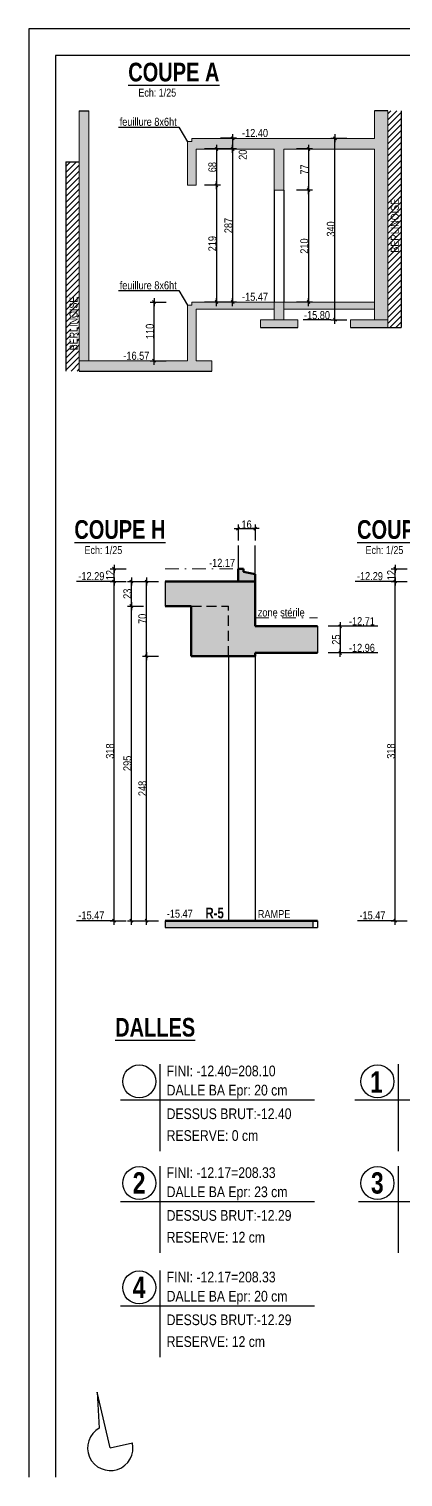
# Model space of a CAD drawing. Header units: millimetres. Extents: x 0 to 23921, y -3644 to 563.
# Drawn here: x 12821 to 13523, y -2159 to 556 of the extents above; entities that cross this region are included whole.
import ezdxf
from ezdxf.enums import TextEntityAlignment as Align

# ---------------------------------------------------------------- set-up
doc = ezdxf.new("R2010")
doc.units = ezdxf.units.MM
doc.linetypes.add('CACHEX2', pattern=[19.05, 12.7, -6.35])
doc.linetypes.add('TIRETPTX2', pattern=[50.8, 25.4, -12.7, 0, -12.7])
for name, color, linetype in [('01-Cad  2', 1, 'Continuous'), ('01_cote_gen', 4, 'Continuous'), ('01_linteaux', 2, 'Continuous'), ('01_poch_BN', 9, 'Continuous'), ('01_poch_murs', 253, 'Continuous'), ('01_texte', 230, 'Continuous'), ('AA_COTES', 2, 'Continuous')]:
    doc.layers.add(name, color=color, linetype=linetype)
doc.layers.add('01_murs_coup', color=5, linetype='Continuous', lineweight=60)
doc.layers.add('01_tram_axes', color=2, linetype='TIRETPTX2', lineweight=9)
doc.styles.add('ARIAL NA', font='ARIALN.TTF')
doc.styles.add('impact', font='impact.ttf')
doc.styles.add('MATTE_TXT', font='arial.ttf')
doc.styles.add('STYLE2', font='ARIALN.TTF')
doc.dimstyles.new('JB25', dxfattribs={"dimscale": 0.1, "dimtxt": 150, "dimasz": 15, "dimexe": 0.1, "dimexo": 0.1, "dimgap": 0.09, "dimtad": 1, "dimdec": 1, "dimlfac": 0.5, "dimdsep": 46, "dimtxsty": 'STYLE2', "dimblk1": 'BOND_G', "dimblk2": 'BOND_D', "dimsah": 1, "dimcen": 1.5, "dimdle": 0.01, "dimse1": 1, "dimse2": 1, "dimclrd": 4, "dimclre": 2, "dimclrt": 6, "dimazin": 2, "dimtfac": 2.333333, "dimtdec": 1, "dimtix": 1, "dimtmove": 2, "dimatfit": 3, "dimldrblk": 'BOND_G', "dimfxl": 1, "dimtolj": 1, "dimtzin": 0, "dimarcsym": 0})
doc.dimstyles.new('JB50', dxfattribs={"dimscale": 0.1, "dimtxt": 150, "dimasz": 15, "dimexe": 0.1, "dimexo": 0.1, "dimgap": 0.09, "dimtad": 1, "dimdec": 1, "dimdsep": 46, "dimtxsty": 'STYLE2', "dimblk1": 'BOND_G', "dimblk2": 'BOND_D', "dimsah": 1, "dimcen": 1.5, "dimdle": 0.01, "dimse1": 1, "dimse2": 1, "dimclrd": 4, "dimclre": 2, "dimclrt": 6, "dimazin": 2, "dimtfac": 2.333333, "dimtdec": 1, "dimtix": 1, "dimtmove": 2, "dimatfit": 3, "dimldrblk": 'BOND_G', "dimfxl": 1, "dimtolj": 1, "dimtzin": 0, "dimarcsym": 0})
pattern_1 = [(45, (-922.745, -2929.235), (-5.61266, 5.61266), [])]

# ---------------------------------------------------------------- blocks, each defined once
blk = doc.blocks.new('BOND_G')
at = {"layer": 'AA_COTES', "color": 0}
for p, q in [((5, 0), (-5, 0)), ((1.8, 1.8), (-1.8, -1.8)), ((0, -5), (0, 15))]:
    blk.add_line(p, q, dxfattribs=at)
blk = doc.blocks.new('BOND_D')
at = {"layer": 'AA_COTES', "color": 0}
for p, q in [((5, 0), (-5, 0)), ((-1.8, -1.8), (1.8, 1.8)), ((0, 5), (0, -15))]:
    blk.add_line(p, q, dxfattribs=at)
blk = doc.blocks.new('*D2535')
at = {"layer": '01_cote_gen', "color": 4, "lineweight": -2, "transparency": 16777216}
blk.add_line((13055.4, -64.4), (13055.4, 42.6), dxfattribs=at)
at = {"layer": 'Defpoints', "color": 0, "transparency": 16777216}
for p in [(13055.4, 44.1), (13170.8, 44.1), (13118.2, -65.9)]:
    blk.add_point(p, dxfattribs=at)
at = {"layer": '01_cote_gen', "color": 4, "lineweight": -2, "transparency": 16777216, "xscale": 1.5, "yscale": 1.5, "zscale": 1.5}
for name, p, rotation in [('BOND_D', (13055.4, 44.1), 90), ('BOND_G', (13055.4, -65.9), 270)]:
    blk.add_blockref(name, p, dxfattribs=dict(at, rotation=rotation))
at = {"layer": '01_cote_gen', "color": 6, "transparency": 16777216, "insert": (13047.7, -10.9), "char_height": 15, "attachment_point": 5, "rotation": 90, "style": 'STYLE2'}
blk.add_mtext('\\A1;110', dxfattribs=at)
blk = doc.blocks.new('*D2536')
at = {"layer": '01_cote_gen', "color": 4, "lineweight": -2, "transparency": 16777216}
blk.add_line((13202.8, 329.6), (13202.8, 45.6), dxfattribs=at)
at = {"layer": 'Defpoints', "color": 0, "transparency": 16777216}
for p in [(13167.4, 331.1), (13167.4, 44.1), (13202.8, 44.1)]:
    blk.add_point(p, dxfattribs=at)
at = {"layer": '01_cote_gen', "color": 4, "lineweight": -2, "transparency": 16777216, "xscale": 1.5, "yscale": 1.5, "zscale": 1.5}
for name, p, rotation in [('BOND_G', (13202.8, 331.1), 90), ('BOND_D', (13202.8, 44.1), 270)]:
    blk.add_blockref(name, p, dxfattribs=dict(at, rotation=rotation))
at = {"layer": '01_cote_gen', "color": 6, "transparency": 16777216, "insert": (13195.1, 187.6), "char_height": 15, "attachment_point": 5, "rotation": 90, "style": 'STYLE2'}
blk.add_mtext('\\A1;287', dxfattribs=at)
blk = doc.blocks.new('*D2537')
at = {"layer": '01_cote_gen', "color": 4, "lineweight": -2, "transparency": 16777216}
blk.add_line((13172.7, 329.6), (13172.7, 264.6), dxfattribs=at)
at = {"layer": 'Defpoints', "color": 0, "transparency": 16777216}
for p in [(13159.7, 331.1), (13134.2, 263.1), (13172.7, 263.1)]:
    blk.add_point(p, dxfattribs=at)
at = {"layer": '01_cote_gen', "color": 4, "lineweight": -2, "transparency": 16777216, "xscale": 1.5, "yscale": 1.5, "zscale": 1.5}
for name, p, rotation in [('BOND_G', (13172.7, 331.1), 90), ('BOND_D', (13172.7, 263.1), 270)]:
    blk.add_blockref(name, p, dxfattribs=dict(at, rotation=rotation))
at = {"layer": '01_cote_gen', "color": 6, "transparency": 16777216, "insert": (13165, 297.1), "char_height": 15, "attachment_point": 5, "rotation": 90, "style": 'STYLE2'}
blk.add_mtext('\\A1;68', dxfattribs=at)
blk = doc.blocks.new('*D2538')
at = {"layer": '01_cote_gen', "color": 4, "lineweight": -2, "transparency": 16777216}
blk.add_line((13172.7, 261.6), (13172.7, 45.6), dxfattribs=at)
at = {"layer": 'Defpoints', "color": 0, "transparency": 16777216}
for p in [(13156.2, 263.1), (13156.2, 44.1), (13172.7, 44.1)]:
    blk.add_point(p, dxfattribs=at)
at = {"layer": '01_cote_gen', "color": 4, "lineweight": -2, "transparency": 16777216, "xscale": 1.5, "yscale": 1.5, "zscale": 1.5}
for name, p, rotation in [('BOND_G', (13172.7, 263.1), 90), ('BOND_D', (13172.7, 44.1), 270)]:
    blk.add_blockref(name, p, dxfattribs=dict(at, rotation=rotation))
at = {"layer": '01_cote_gen', "color": 6, "transparency": 16777216, "insert": (13165, 153.6), "char_height": 15, "attachment_point": 5, "rotation": 90, "style": 'STYLE2'}
blk.add_mtext('\\A1;219', dxfattribs=at)
blk = doc.blocks.new('*D2539')
at = {"layer": '01_cote_gen', "color": 4, "lineweight": -2, "transparency": 16777216}
blk.add_line((13202.8, 349.6), (13202.8, 332.6), dxfattribs=at)
at = {"layer": 'Defpoints', "color": 0, "transparency": 16777216}
for p in [(13195.3, 331.1), (13198.7, 351.1), (13202.8, 331.1)]:
    blk.add_point(p, dxfattribs=at)
at = {"layer": '01_cote_gen', "color": 4, "lineweight": -2, "transparency": 16777216, "xscale": 1.5, "yscale": 1.5, "zscale": 1.5}
for name, p, rotation in [('BOND_G', (13202.8, 351.1), 90), ('BOND_D', (13202.8, 331.1), 270)]:
    blk.add_blockref(name, p, dxfattribs=dict(at, rotation=rotation))
at = {"layer": '01_cote_gen', "color": 6, "transparency": 16777216, "insert": (13222, 320.4), "char_height": 15, "attachment_point": 5, "rotation": 90, "style": 'STYLE2'}
blk.add_mtext('\\A1;20', dxfattribs=at)
blk = doc.blocks.new('*D2540')
at = {"layer": '01_cote_gen', "color": 4, "lineweight": -2, "transparency": 16777216}
blk.add_line((13345.2, 329.6), (13345.2, 255.6), dxfattribs=at)
at = {"layer": 'Defpoints', "color": 0, "transparency": 16777216}
for p in [(13315.9, 331.1), (13299.2, 254.1), (13345.2, 254.1)]:
    blk.add_point(p, dxfattribs=at)
at = {"layer": '01_cote_gen', "color": 4, "lineweight": -2, "transparency": 16777216, "xscale": 1.5, "yscale": 1.5, "zscale": 1.5}
for name, p, rotation in [('BOND_G', (13345.2, 331.1), 90), ('BOND_D', (13345.2, 254.1), 270)]:
    blk.add_blockref(name, p, dxfattribs=dict(at, rotation=rotation))
at = {"layer": '01_cote_gen', "color": 6, "transparency": 16777216, "insert": (13337.7, 292.6), "char_height": 15, "attachment_point": 5, "rotation": 90, "style": 'STYLE2'}
blk.add_mtext('\\A1;77', dxfattribs=at)
blk = doc.blocks.new('*D2541')
at = {"layer": '01_cote_gen', "color": 4, "lineweight": -2, "transparency": 16777216}
blk.add_line((13345.2, 252.6), (13345.2, 45.6), dxfattribs=at)
at = {"layer": 'Defpoints', "color": 0, "transparency": 16777216}
for p in [(13337.7, 254.1), (13337.7, 44.1), (13345.2, 44.1)]:
    blk.add_point(p, dxfattribs=at)
at = {"layer": '01_cote_gen', "color": 4, "lineweight": -2, "transparency": 16777216, "xscale": 1.5, "yscale": 1.5, "zscale": 1.5}
for name, p, rotation in [('BOND_G', (13345.2, 254.1), 90), ('BOND_D', (13345.2, 44.1), 270)]:
    blk.add_blockref(name, p, dxfattribs=dict(at, rotation=rotation))
at = {"layer": '01_cote_gen', "color": 6, "transparency": 16777216, "insert": (13337.5, 149.1), "char_height": 15, "attachment_point": 5, "rotation": 90, "style": 'STYLE2'}
blk.add_mtext('\\A1;210', dxfattribs=at)
blk = doc.blocks.new('*D2542')
at = {"layer": '01_cote_gen', "color": 4, "lineweight": -2, "transparency": 16777216}
blk.add_line((13394.9, 12.6), (13394.9, 349.6), dxfattribs=at)
at = {"layer": 'Defpoints', "color": 0, "transparency": 16777216}
for p in [(13394.9, 351.1), (13469.2, 351.1), (13442.6, 11.1)]:
    blk.add_point(p, dxfattribs=at)
at = {"layer": '01_cote_gen', "color": 4, "lineweight": -2, "transparency": 16777216, "xscale": 1.5, "yscale": 1.5, "zscale": 1.5}
for name, p, rotation in [('BOND_D', (13394.9, 351.1), 90), ('BOND_G', (13394.9, 11.1), 270)]:
    blk.add_blockref(name, p, dxfattribs=dict(at, rotation=rotation))
at = {"layer": '01_cote_gen', "color": 6, "transparency": 16777216, "insert": (13387.3, 181.1), "char_height": 15, "attachment_point": 5, "rotation": 90, "style": 'STYLE2'}
blk.add_mtext('\\A1;340', dxfattribs=at)
blk = doc.blocks.new('*D2574')
at = {"layer": '01_cote_gen', "color": 4, "lineweight": -2, "transparency": 16777216}
blk.add_line((13013, -1114.3), (13013, -527.3), dxfattribs=at)
at = {"layer": 'Defpoints', "color": 0, "transparency": 16777216}
for p in [(13013, -525.8), (13035.5, -525.8), (13035.5, -1115.8)]:
    blk.add_point(p, dxfattribs=at)
at = {"layer": '01_cote_gen', "color": 4, "lineweight": -2, "transparency": 16777216, "xscale": 1.5, "yscale": 1.5, "zscale": 1.5}
for name, p, rotation in [('BOND_D', (13013, -525.8), 90), ('BOND_G', (13013, -1115.8), 270)]:
    blk.add_blockref(name, p, dxfattribs=dict(at, rotation=rotation))
at = {"layer": '01_cote_gen', "color": 6, "transparency": 16777216, "insert": (13005.4, -820.8), "char_height": 15, "attachment_point": 5, "rotation": 90, "style": 'STYLE2'}
blk.add_mtext('\\A1;295', dxfattribs=at)
blk = doc.blocks.new('*D2571')
at = {"layer": '01_cote_gen', "color": 4, "lineweight": -2, "transparency": 16777216}
blk.add_line((13013, -524.3), (13013, -481.3), dxfattribs=at)
at = {"layer": 'Defpoints', "color": 0, "transparency": 16777216}
for p in [(13013, -479.8), (13063.9, -479.8), (13041.4, -525.8)]:
    blk.add_point(p, dxfattribs=at)
at = {"layer": '01_cote_gen', "color": 4, "lineweight": -2, "transparency": 16777216, "xscale": 1.5, "yscale": 1.5, "zscale": 1.5}
for name, p, rotation in [('BOND_D', (13013, -479.8), 90), ('BOND_G', (13013, -525.8), 270)]:
    blk.add_blockref(name, p, dxfattribs=dict(at, rotation=rotation))
at = {"layer": '01_cote_gen', "color": 6, "transparency": 16777216, "insert": (13005.4, -502.8), "char_height": 15, "attachment_point": 5, "rotation": 90, "style": 'STYLE2'}
blk.add_mtext('\\A1;23', dxfattribs=at)
blk = doc.blocks.new('*D2575')
at = {"layer": '01_cote_gen', "color": 4, "lineweight": -2, "transparency": 16777216}
blk.add_line((13214.6, -380.7), (13243.6, -380.7), dxfattribs=at)
at = {"layer": 'Defpoints', "color": 0, "transparency": 16777216}
for p in [(13245.1, -380.7), (13213.1, -412.2), (13245.1, -412.2)]:
    blk.add_point(p, dxfattribs=at)
at = {"layer": '01_cote_gen', "color": 4, "lineweight": -2, "transparency": 16777216, "xscale": 1.5, "yscale": 1.5, "zscale": 1.5, "rotation": 180}
blk.add_blockref('BOND_G', (13213.1, -380.7), dxfattribs=at)
at = {"layer": '01_cote_gen', "color": 4, "lineweight": -2, "transparency": 16777216, "xscale": 1.5, "yscale": 1.5, "zscale": 1.5}
blk.add_blockref('BOND_D', (13245.1, -380.7), dxfattribs=at)
at = {"layer": '01_cote_gen', "color": 6, "transparency": 16777216, "insert": (13229.1, -373), "char_height": 15, "attachment_point": 5, "style": 'STYLE2'}
blk.add_mtext('\\A1;16', dxfattribs=at)
blk = doc.blocks.new('*D2572')
at = {"layer": '01_cote_gen', "color": 4, "lineweight": -2, "transparency": 16777216}
blk.add_line((12980.5, -1114.3), (12980.5, -481.3), dxfattribs=at)
at = {"layer": 'Defpoints', "color": 0, "transparency": 16777216}
for p in [(12980.5, -479.8), (13035.5, -479.8), (13035.5, -1115.8)]:
    blk.add_point(p, dxfattribs=at)
at = {"layer": '01_cote_gen', "color": 4, "lineweight": -2, "transparency": 16777216, "xscale": 1.5, "yscale": 1.5, "zscale": 1.5}
for name, p, rotation in [('BOND_D', (12980.5, -479.8), 90), ('BOND_G', (12980.5, -1115.8), 270)]:
    blk.add_blockref(name, p, dxfattribs=dict(at, rotation=rotation))
at = {"layer": '01_cote_gen', "color": 6, "transparency": 16777216, "insert": (12972.8, -797.8), "char_height": 15, "attachment_point": 5, "rotation": 90, "style": 'STYLE2'}
blk.add_mtext('\\A1;318', dxfattribs=at)
blk = doc.blocks.new('*D2573')
at = {"layer": '01_cote_gen', "color": 4, "lineweight": -2, "transparency": 16777216}
blk.add_line((13404.8, -565.3), (13404.8, -612.3), dxfattribs=at)
at = {"layer": 'Defpoints', "color": 0, "transparency": 16777216}
for p in [(13341.6, -563.8), (13341.6, -613.8), (13404.8, -613.8)]:
    blk.add_point(p, dxfattribs=at)
at = {"layer": '01_cote_gen', "color": 4, "lineweight": -2, "transparency": 16777216, "xscale": 1.5, "yscale": 1.5, "zscale": 1.5}
for name, p, rotation in [('BOND_G', (13404.8, -563.8), 90), ('BOND_D', (13404.8, -613.8), 270)]:
    blk.add_blockref(name, p, dxfattribs=dict(at, rotation=rotation))
at = {"layer": '01_cote_gen', "color": 6, "transparency": 16777216, "insert": (13397.2, -588.8), "char_height": 15, "attachment_point": 5, "rotation": 90, "style": 'STYLE2'}
blk.add_mtext('\\A1;25', dxfattribs=at)
blk = doc.blocks.new('*D2576')
at = {"layer": '01_cote_gen', "color": 4, "lineweight": -2, "transparency": 16777216}
blk.add_line((12980.5, -478.3), (12980.5, -457.3), dxfattribs=at)
at = {"layer": 'Defpoints', "color": 0, "transparency": 16777216}
for p in [(12980.5, -455.8), (13045.3, -455.8), (13045.3, -479.8)]:
    blk.add_point(p, dxfattribs=at)
at = {"layer": '01_cote_gen', "color": 4, "lineweight": -2, "transparency": 16777216, "xscale": 1.5, "yscale": 1.5, "zscale": 1.5}
for name, p, rotation in [('BOND_D', (12980.5, -455.8), 90), ('BOND_G', (12980.5, -479.8), 270)]:
    blk.add_blockref(name, p, dxfattribs=dict(at, rotation=rotation))
at = {"layer": '01_cote_gen', "color": 6, "transparency": 16777216, "insert": (12973, -467.8), "char_height": 15, "attachment_point": 5, "rotation": 90, "style": 'STYLE2'}
blk.add_mtext('\\A1;12', dxfattribs=at)
blk = doc.blocks.new('*D2578')
at = {"layer": '01_cote_gen', "color": 4, "lineweight": -2, "transparency": 16777216}
blk.add_line((13507.9, -1114.3), (13507.9, -481.3), dxfattribs=at)
at = {"layer": 'Defpoints', "color": 0, "transparency": 16777216}
for p in [(13507.9, -479.8), (13562.9, -479.8), (13562.9, -1115.8)]:
    blk.add_point(p, dxfattribs=at)
at = {"layer": '01_cote_gen', "color": 4, "lineweight": -2, "transparency": 16777216, "xscale": 1.5, "yscale": 1.5, "zscale": 1.5}
for name, p, rotation in [('BOND_D', (13507.9, -479.8), 90), ('BOND_G', (13507.9, -1115.8), 270)]:
    blk.add_blockref(name, p, dxfattribs=dict(at, rotation=rotation))
at = {"layer": '01_cote_gen', "color": 6, "transparency": 16777216, "insert": (13500.2, -797.8), "char_height": 15, "attachment_point": 5, "rotation": 90, "style": 'STYLE2'}
blk.add_mtext('\\A1;318', dxfattribs=at)
blk = doc.blocks.new('*D2579')
at = {"layer": '01_cote_gen', "color": 4, "lineweight": -2, "transparency": 16777216}
blk.add_line((13507.9, -478.3), (13507.9, -457.3), dxfattribs=at)
at = {"layer": 'Defpoints', "color": 0, "transparency": 16777216}
for p in [(13507.9, -455.8), (13572.7, -455.8), (13572.7, -479.8)]:
    blk.add_point(p, dxfattribs=at)
at = {"layer": '01_cote_gen', "color": 4, "lineweight": -2, "transparency": 16777216, "xscale": 1.5, "yscale": 1.5, "zscale": 1.5}
for name, p, rotation in [('BOND_D', (13507.9, -455.8), 90), ('BOND_G', (13507.9, -479.8), 270)]:
    blk.add_blockref(name, p, dxfattribs=dict(at, rotation=rotation))
at = {"layer": '01_cote_gen', "color": 6, "transparency": 16777216, "insert": (13500.4, -467.8), "char_height": 15, "attachment_point": 5, "rotation": 90, "style": 'STYLE2'}
blk.add_mtext('\\A1;12', dxfattribs=at)
blk = doc.blocks.new('*D2586')
at = {"layer": '01_cote_gen', "color": 4, "lineweight": -2, "transparency": 16777216}
blk.add_line((13041.4, -618.3), (13041.4, -481.3), dxfattribs=at)
at = {"layer": 'Defpoints', "color": 0, "transparency": 16777216}
for p in [(13041.4, -479.8), (13063.9, -479.8), (13063.9, -619.8)]:
    blk.add_point(p, dxfattribs=at)
at = {"layer": '01_cote_gen', "color": 4, "lineweight": -2, "transparency": 16777216, "xscale": 1.5, "yscale": 1.5, "zscale": 1.5}
for name, p, rotation in [('BOND_D', (13041.4, -479.8), 90), ('BOND_G', (13041.4, -619.8), 270)]:
    blk.add_blockref(name, p, dxfattribs=dict(at, rotation=rotation))
at = {"layer": '01_cote_gen', "color": 6, "transparency": 16777216, "insert": (13033.7, -549.8), "char_height": 15, "attachment_point": 5, "rotation": 90, "style": 'STYLE2'}
blk.add_mtext('\\A1;70', dxfattribs=at)
blk = doc.blocks.new('*D2587')
at = {"layer": '01_cote_gen', "color": 4, "lineweight": -2, "transparency": 16777216}
blk.add_line((13041.4, -1114.3), (13041.4, -621.3), dxfattribs=at)
at = {"layer": 'Defpoints', "color": 0, "transparency": 16777216}
for p in [(13041.4, -619.8), (13063.9, -619.8), (13035.5, -1115.8)]:
    blk.add_point(p, dxfattribs=at)
at = {"layer": '01_cote_gen', "color": 4, "lineweight": -2, "transparency": 16777216, "xscale": 1.5, "yscale": 1.5, "zscale": 1.5}
for name, p, rotation in [('BOND_D', (13041.4, -619.8), 90), ('BOND_G', (13041.4, -1115.8), 270)]:
    blk.add_blockref(name, p, dxfattribs=dict(at, rotation=rotation))
at = {"layer": '01_cote_gen', "color": 6, "transparency": 16777216, "insert": (13033.7, -867.8), "char_height": 15, "attachment_point": 5, "rotation": 90, "style": 'STYLE2'}
blk.add_mtext('\\A1;248', dxfattribs=at)

msp = doc.modelspace()

# ---------------------------------------------------------------- hatches: boundary and pattern name
at = {"layer": '01_poch_BN'}
h = msp.add_hatch(color=256, dxfattribs=at)
h.dxf.hatch_style = 1
h.paths.add_polyline_path([(13494.15, 402.78), (13469.15, 402.78), (13469.15, 351.08), (13126.19, 351.08), (13126.19, 345.08), (13118.19, 345.08), (13118.19, 263.08), (13134.19, 263.08), (13134.19, 331.08), (13281.15, 331.08), (13281.15, 254.08), (13299.15, 254.08), (13299.15, 331.08), (13469.15, 331.08), (13469.15, 11.08), (13494.15, 11.08)])
h.paths.add_polyline_path([(12933.19, 402.78), (12915.19, 402.78), (12915.19, -65.92), (12933.19, -65.92)])
h.paths.add_polyline_path([(13281.15, 44.08), (13126.19, 44.08), (13126.19, 38.08), (13118.19, 38.08), (13118.19, -65.92), (12915.19, -65.92), (12915.19, -85.14), (13164.19, -85.14), (13164.19, -65.92), (13134.19, -65.92), (13134.19, 31.08), (13281.15, 31.08)])
h.paths.add_polyline_path([(13299.15, 44.08), (13281.15, 44.08), (13281.15, 11.08), (13299.15, 11.08)])
h.paths.add_polyline_path([(13325.15, 11.08), (13255.15, 11.08), (13255.15, -3.52), (13325.15, -3.52)])
h.paths.add_polyline_path([(13469.15, 44.08), (13299.15, 44.08), (13299.15, 31.08), (13469.15, 31.08)], flags=17)
h.paths.add_polyline_path([(13494.15, 11.08), (13424.15, 11.08), (13424.15, -3.52), (13494.15, -3.52)])
h = msp.add_hatch(color=256, dxfattribs=at)
h.dxf.hatch_style = 1
h.paths.add_polyline_path([(13245.14, -479.81), (13076.36, -479.81), (13076.36, -525.81), (13125.14, -525.81), (13125.14, -619.81), (13245.14, -619.81), (13245.14, -613.81), (13361.87, -613.81), (13361.87, -563.81), (13245.14, -563.81)])
h.paths.add_polyline_path([(13245.14, -465.81), (13223.14, -461.81), (13223.14, -455.81), (13213.14, -455.81), (13213.14, -479.81), (13245.14, -479.81)])
h.paths.add_polyline_path([(13354.23, -1115.81), (13245.14, -1115.81), (13076.36, -1115.81), (13076.36, -1128.81), (13354.23, -1128.81)])
at = {"layer": '01_poch_murs', "lineweight": 0}
h = msp.add_hatch(dxfattribs=at)
h.set_pattern_fill('ANSI31', color=256, scale=2.5)
h.set_pattern_definition(pattern_1)
h.paths.add_polyline_path([(13519.15, 402.78), (13494.15, 402.78), (13494.15, -3.52), (13519.15, -3.52)])
h.paths.add_polyline_path([(13494.15, -5.53), (13494.15, 48.66)])
h = msp.add_hatch(dxfattribs=at)
h.set_pattern_fill('ANSI31', color=256, scale=2.5)
h.set_pattern_definition(pattern_1)
h.paths.add_polyline_path([(12915.19, 306.86), (12890.19, 306.86), (12890.19, -85.14), (12915.19, -85.14)])
h.paths.add_polyline_path([(12910.96, -36.4), (12910.96, 17.79), (12899.31, 17.79), (12899.31, -36.4)], flags=16)

# ---------------------------------------------------------------- linework, layer by layer
at = {"layer": '01-Cad  2'}
for p, q in [((21910.7, 556.15), (12820.7, 556.15)), ((12820.7, 556.15), (12820.7, -2158.85)), ((21860.7, 506.15), (12870.7, 506.15)), ((12870.7, 506.15), (12870.7, -2158.85))]:
    msp.add_line(p, q, dxfattribs=at)
at = {"layer": '01_cote_gen'}
for p in [(13076.36, -1128.81), (13361.87, -1115.81)]:
    msp.add_line(p, (13361.87, -1128.81), dxfattribs=at)
at = {"layer": '01_linteaux'}
for p, q in [((13519.15, 402.78), (13519.15, -3.52)), ((12890.19, 306.86), (12890.19, -85.14)), ((12890.19, 306.86), (12915.19, 306.86)), ((13281.15, 254.08), (13281.15, 44.08)), ((13299.15, 254.08), (13299.15, 44.08)), ((13213.14, -412.24), (13213.14, -455.81)), ((13245.14, -465.81), (13245.14, -412.24)), ((13195.14, -619.81), (13195.14, -1115.81)), ((13245.14, -619.81), (13245.14, -1115.81))]:
    msp.add_line(p, q, dxfattribs=at)
at = {"layer": '01_linteaux', "linetype": 'CACHEX2', "ltscale": 1.5}
for p in [(13125.14, -525.81), (13195.14, -619.81)]:
    msp.add_line(p, (13195.14, -525.81), dxfattribs=at)
at = {"layer": '01_murs_coup', "lineweight": 18}
for p, q in [((12915.19, 402.78), (12915.19, -85.14)), ((12933.19, 402.78), (12933.19, -65.92)), ((13469.15, 402.78), (13469.15, 351.08)), ((13494.15, 402.78), (13494.15, -3.52)), ((13118.19, 263.08), (13118.19, 345.08)), ((13126.19, 345.08), (13118.19, 345.08)), ((13126.19, 351.08), (13469.15, 351.08)), ((13126.19, 351.08), (13126.19, 345.08)), ((13134.19, 263.08), (13134.19, 331.08)), ((13134.19, 331.08), (13281.15, 331.08)), ((13281.15, 254.08), (13281.15, 331.08)), ((13299.15, 254.08), (13299.15, 331.08)), ((13299.15, 331.08), (13469.15, 331.08)), ((13469.15, 331.08), (13469.15, 11.08)), ((13134.19, 263.08), (13118.19, 263.08)), ((13299.15, 254.08), (13281.15, 254.08)), ((13118.19, 38.08), (13118.19, -65.92)), ((13126.19, 38.08), (13118.19, 38.08)), ((13126.19, 44.08), (13126.19, 38.08)), ((13469.15, 44.08), (13126.19, 44.08)), ((13134.19, 31.08), (13134.19, -65.92)), ((13281.15, 31.08), (13134.19, 31.08)), ((13281.15, 44.08), (13281.15, 11.08)), ((13299.15, 44.08), (13299.15, 11.08)), ((13469.15, 31.08), (13299.15, 31.08)), ((13325.15, 11.08), (13255.15, 11.08)), ((13255.15, -3.52), (13255.15, 11.08)), ((13325.15, -3.52), (13325.15, 11.08)), ((13424.15, -3.52), (13424.15, 11.08)), ((13424.15, 11.08), (13494.15, 11.08)), ((13118.19, -65.92), (12915.19, -65.92)), ((13164.19, -65.92), (13134.19, -65.92)), ((13164.19, -65.92), (13164.19, -85.14))]:
    msp.add_line(p, q, dxfattribs=at)
at = {"layer": '01_murs_coup'}
for p, q in [((13213.14, -455.81), (13213.14, -479.81)), ((13213.14, -455.81), (13223.14, -455.81)), ((13223.14, -455.81), (13223.14, -461.81)), ((13076.36, -479.81), (13245.14, -479.81)), ((13245.14, -465.81), (13223.14, -461.81)), ((13245.14, -465.81), (13245.14, -479.81)), ((13245.14, -479.81), (13245.14, -563.81)), ((13076.36, -525.81), (13125.14, -525.81)), ((13125.14, -525.81), (13125.14, -619.81)), ((13245.14, -563.81), (13361.87, -563.81)), ((13125.14, -619.81), (13245.14, -619.81)), ((13245.14, -613.81), (13361.87, -613.81)), ((13245.14, -613.81), (13245.14, -619.81)), ((13245.14, -1115.81), (13076.36, -1115.81)), ((13245.14, -1115.81), (13361.87, -1115.81))]:
    msp.add_line(p, q, dxfattribs=at)
at = {"layer": '01_poch_BN'}
for p, q in [((12915.19, 402.78), (12933.19, 402.78)), ((13494.15, 402.78), (13469.15, 402.78)), ((13255.15, -3.52), (13325.15, -3.52)), ((13424.15, -3.52), (13519.15, -3.52)), ((12915.19, -85.14), (13164.19, -85.14)), ((13076.36, -479.81), (13076.36, -525.81)), ((13361.87, -563.81), (13361.87, -613.81)), ((13076.36, -1115.81), (13076.36, -1128.81)), ((13076.36, -1128.81), (13354.23, -1128.81)), ((13354.23, -1128.81), (13354.23, -1115.81))]:
    msp.add_line(p, q, dxfattribs=at)
at = {"layer": '01_poch_murs'}
msp.add_line((13076.36, -1115.81), (13076.36, -1128.81), dxfattribs=at)
at = {"layer": '01_texte'}
for p, q in [((12988.8, 372.16), (13101.72, 372.16)), ((13101.72, 372.16), (13118.19, 344.67)), ((12988.8, 65.56), (13101.72, 65.56)), ((13101.72, 65.56), (13118.19, 38.08)), ((13387.42, 11.08), (13335.48, 11.08)), ((12979.33, -479.81), (12910.12, -479.81)), ((13506.74, -479.81), (13432.77, -479.81)), ((13475.5, -563.81), (13412.35, -563.81)), ((13475.5, -613.81), (13412.35, -613.81)), ((12979.33, -1115.81), (12910.12, -1115.81)), ((13506.74, -1115.81), (13437.53, -1115.81)), ((13066.41, -1385.05), (13066.41, -1547.7)), ((13513.4, -1385.05), (13513.4, -1547.7)), ((12992.24, -1451.44), (13356.57, -1451.44)), ((13432.32, -1451.44), (13796.64, -1451.44)), ((13066.41, -1575.7), (13066.41, -1738.34)), ((13513.4, -1575.7), (13513.4, -1738.34)), ((12992.24, -1642.08), (13356.57, -1642.08)), ((13439.22, -1642.08), (13803.55, -1642.08)), ((13066.41, -1771.39), (13066.41, -1934.04)), ((12992.24, -1837.78), (13356.57, -1837.78)), ((12973.38, -2104.22), (12949.01, -1999.93)), ((12949.01, -1999.93), (12952.66, -2067.04)), ((12973.38, -2104.22), (13014.82, -2094.53))]:
    msp.add_line(p, q, dxfattribs=at)
for centre in [(13027.69, -1417.03), (13474.67, -1417.03), (13027.69, -1607.67), (13474.67, -1607.67), (13027.69, -1803.37)]:
    msp.add_circle(centre, 30.98, dxfattribs=at)
msp.add_arc((12973.38, -2104.22), 42.56, 119.12103, 13.15202, dxfattribs=at)
at = {"layer": '01_tram_axes'}
for p, q in [((13076.36, -455.81), (13213.14, -455.81)), ((13245.14, -547.81), (13361.87, -547.81))]:
    msp.add_line(p, q, dxfattribs=at)

# ---------------------------------------------------------------- texts
at = {"layer": '01_texte', "style": 'impact'}
for s, p in [('%%UCOUPE A', (13092.58, 447.35)), ('%%UCOUPE H', (12991.41, -410.3)), ('%%UCOUPE J', (13518.83, -410.3)), ('%%UDALLES', (13057.59, -1343.55))]:
    msp.add_text(s, height=35, dxfattribs=at).set_placement(p, align=Align.BOTTOM_CENTER)
at = {"layer": '01_texte', "style": 'MATTE_TXT', "width": 0.8}
for p in [(13061.54, 424.79), (12960.38, -432.86), (13487.79, -432.86)]:
    msp.add_text('Ech: 1/25', height=15, dxfattribs=at).set_placement(p, align=Align.BOTTOM_CENTER)
at = {"layer": '01_texte'}
for s, height, style, p in [('feuillure 8x6ht', 15, 'ARIAL NA', (12990.99, 374.55)), ('-12.40', 15, 'ARIAL NA', (13220.61, 353.62)), ('feuillure 8x6ht', 15, 'ARIAL NA', (12990.99, 67.96)), ('-15.47', 15, 'ARIAL NA', (13220.61, 46.62)), ('-15.80', 15, 'ARIAL NA', (13336.85, 12.11)), ('-16.57', 15, 'ARIAL NA', (12997.87, -64.07)), ('-12.17', 15, 'ARIAL NA', (13158.77, -452.31)), ('-12.29', 15, 'ARIAL NA', (12913.53, -477.19)), ('-12.29', 15, 'ARIAL NA', (13436.18, -477.19)), ('zone stérile', 15, 'ARIAL NA', (13250.16, -545.33)), ('-12.71', 15, 'ARIAL NA', (13421.16, -561.73)), ('-12.96', 15, 'ARIAL NA', (13421.16, -611.73)), ('-15.47', 15, 'ARIAL NA', (12913.53, -1113.2)), ('-15.47', 15, 'ARIAL NA', (13079.36, -1110.09)), ('R-5', 20, 'impact', (13151.85, -1111.35)), ('RAMPE', 15, 'ARIAL NA', (13250.16, -1110.81)), ('-15.47', 15, 'ARIAL NA', (13440.94, -1113.2)), ('FINI: -12.40=208.10', 20, 'ARIAL NA', (13079.11, -1407.49)), ('DALLE BA Epr: 20 cm', 20, 'ARIAL NA', (13079.11, -1443.45)), ('DESSUS BRUT:-12.40', 20, 'ARIAL NA', (13079.11, -1487.7)), ('RESERVE: 0 cm', 20, 'ARIAL NA', (13079.11, -1528.54)), ('FINI: -12.17=208.33', 20, 'ARIAL NA', (13079.11, -1598.14)), ('DALLE BA Epr: 23 cm', 20, 'ARIAL NA', (13079.11, -1634.1)), ('DESSUS BRUT:-12.29', 20, 'ARIAL NA', (13079.11, -1678.34)), ('RESERVE: 12 cm', 20, 'ARIAL NA', (13079.11, -1719.18)), ('FINI: -12.17=208.33', 20, 'ARIAL NA', (13079.11, -1793.83)), ('DALLE BA Epr: 20 cm', 20, 'ARIAL NA', (13079.11, -1829.79)), ('DESSUS BRUT:-12.29', 20, 'ARIAL NA', (13079.11, -1874.04)), ('RESERVE: 12 cm', 20, 'ARIAL NA', (13079.11, -1914.88))]:
    msp.add_text(s, height=height, dxfattribs=dict(at, style=style)).set_placement(p)
at = {"layer": '01_texte', "style": 'MATTE_TXT', "width": 0.8}
for p in [(13519.21, 187.18), (12916.35, 3.98)]:
    msp.add_text('BERLINOISE', height=15, rotation=90, dxfattribs=at).set_placement(p, align=Align.BOTTOM_CENTER)
at = {"layer": '01_texte', "style": 'impact'}
for s, p in [('1', (13484.68, -1450.28)), ('2', (13039.34, -1639.36)), ('3', (13486.32, -1639.36)), ('4', (13039.34, -1835.06))]:
    msp.add_text(s, height=40, dxfattribs=at).set_placement(p, align=Align.BOTTOM_RIGHT)

# ---------------------------------------------------------------- dimensions: what is measured, and where the dimension line sits
at = {"layer": '01_cote_gen'}
dim = msp.add_linear_dim(base=(13202.8, 331.08), p1=(13198.67, 351.08), p2=(13195.3, 331.08), angle=90, dimstyle='JB50', dxfattribs=at)
dim.commit()
dim.dimension.update_dxf_attribs({"geometry": '*D2539', "text_midpoint": (13221.96, 320.38), "dimtype": 160})
for base, p1, p2, dimstyle, picture, middle in [((13394.92, 351.08), (13442.62, 11.08), (13469.15, 351.08), 'JB50', '*D2542', (13387.26, 181.08)), ((13172.72, 263.08), (13159.74, 331.08), (13134.19, 263.08), 'JB50', '*D2537', (13165.05, 297.08)), ((13202.8, 44.08), (13167.41, 331.08), (13167.41, 44.08), 'JB50', '*D2536', (13195.13, 187.58)), ((13345.18, 254.08), (13315.88, 331.08), (13299.15, 254.08), 'JB50', '*D2540', (13337.67, 292.58)), ((13172.72, 44.08), (13156.2, 263.08), (13156.2, 44.08), 'JB50', '*D2538', (13165.05, 153.58)), ((13345.18, 44.08), (13337.68, 254.08), (13337.68, 44.08), 'JB50', '*D2541', (13337.51, 149.08)), ((13055.39, 44.08), (13118.19, -65.92), (13170.76, 44.08), 'JB50', '*D2535', (13047.72, -10.92)), ((12980.49, -455.81), (13045.29, -479.81), (13045.29, -455.81), 'JB25', '*D2576', (12972.95, -467.81)), ((13507.91, -455.81), (13572.71, -479.81), (13572.71, -455.81), 'JB25', '*D2579', (13500.37, -467.81)), ((12980.49, -479.81), (13035.53, -1115.81), (13035.53, -479.81), 'JB25', '*D2572', (12972.83, -797.81)), ((13013.03, -479.81), (13041.37, -525.81), (13063.87, -479.81), 'JB25', '*D2571', (13005.36, -502.81)), ((13041.37, -479.81), (13063.87, -619.81), (13063.87, -479.81), 'JB25', '*D2586', (13033.71, -549.81)), ((13507.91, -479.81), (13562.94, -1115.81), (13562.94, -479.81), 'JB25', '*D2578', (13500.24, -797.81)), ((13013.03, -525.81), (13035.53, -1115.81), (13035.53, -525.81), 'JB25', '*D2574', (13005.36, -820.81)), ((13404.85, -613.81), (13341.57, -563.81), (13341.57, -613.81), 'JB25', '*D2573', (13397.18, -588.81)), ((13041.37, -619.81), (13035.53, -1115.81), (13063.87, -619.81), 'JB25', '*D2587', (13033.71, -867.81))]:
    dim = msp.add_linear_dim(base=base, p1=p1, p2=p2, angle=90, dimstyle=dimstyle, dxfattribs=at)
    dim.commit()
    dim.dimension.update_dxf_attribs({"geometry": picture, "text_midpoint": middle})
dim = msp.add_linear_dim(base=(13245.14, -380.68), p1=(13213.14, -412.24), p2=(13245.14, -412.24), dimstyle='JB25', dxfattribs=at)
dim.commit()
dim.dimension.update_dxf_attribs({"geometry": '*D2575', "text_midpoint": (13229.14, -373.01)})

doc.saveas('drawing.dxf')
